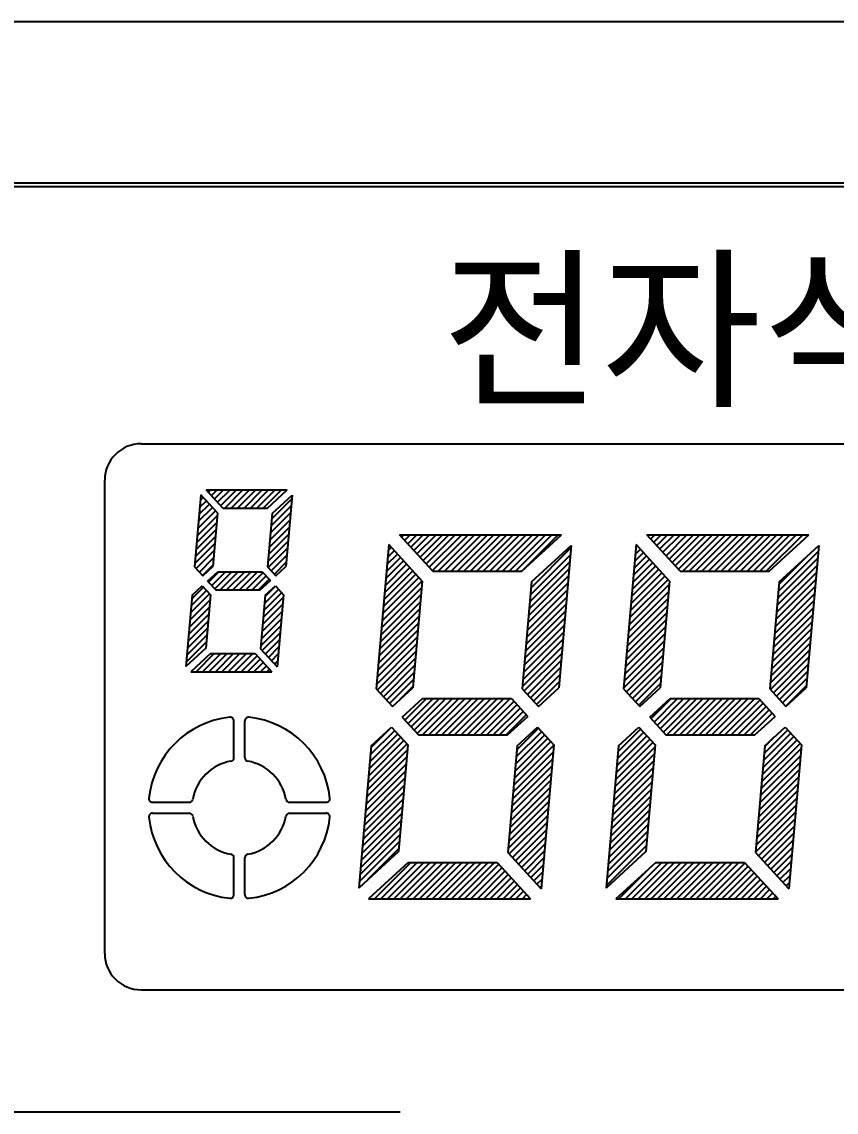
# Model space of a CAD drawing. Header units: millimetres. Extents: x 0 to 210250, y 0 to 148500.
# Drawn here: x 158769 to 160343, y 84409 to 86517 of the extents above; entities that cross this region are included whole.
import ezdxf

# ---------------------------------------------------------------- set-up
doc = ezdxf.new("R2010")
doc.units = ezdxf.units.MM
doc.header["$LTSCALE"] = 600
doc.layers.add('원격검침', color=3, linetype='CONTINUOUS')
doc.styles.add('울릉도M', font='')
doc.styles.get('울릉도M').set_extended_font_data('HY울릉도L')

msp = doc.modelspace()

# ---------------------------------------------------------------- linework, layer by layer
at = {"layer": '원격검침', "color": 2}
for p, q in [((164420.8, 86516.9), (156798.8, 86516.9)), ((163666.5, 86204.9), (157553.2, 86204.9)), ((163666.5, 86197.8), (157553.2, 86197.8)), ((158999.3, 85701.1), (162235.8, 85701.1)), ((158929, 84716), (158929, 85630.7)), ((159125.3, 85612.1), (159281.9, 85612.1)), ((159157.6, 85576.9), (159125.3, 85612.1)), ((159129.5, 85607.5), (159134, 85612.1)), ((159135.4, 85601), (159146.4, 85612.1)), ((159141.4, 85594.6), (159158.9, 85612.1)), ((159147.3, 85588.1), (159171.3, 85612.1)), ((159153.3, 85581.6), (159183.7, 85612.1)), ((159161, 85576.9), (159196.2, 85612.1)), ((159173.4, 85576.9), (159208.6, 85612.1)), ((159185.9, 85576.9), (159221.1, 85612.1)), ((159198.3, 85576.9), (159233.5, 85612.1)), ((159210.8, 85576.9), (159245.9, 85612.1)), ((159223.2, 85576.9), (159258.4, 85612.1)), ((159235.6, 85576.9), (159270.8, 85612.1)), ((159243.5, 85576.9), (159281.9, 85612.1)), ((159114.9, 85602.6), (159102.8, 85463.3)), ((159111.6, 85564.8), (159131.4, 85584.6)), ((159112.8, 85578.5), (159125.5, 85591.1)), ((159114, 85592.1), (159119.5, 85597.6)), ((159147.2, 85567.4), (159114.9, 85602.6)), ((159252.1, 85556.1), (159290.8, 85594.8)), ((159253, 85566.5), (159291.4, 85601.7)), ((159291.4, 85601.7), (159279.4, 85464.1)), ((159109.3, 85537.6), (159143.3, 85571.6)), ((159110.4, 85551.2), (159137.3, 85578.1)), ((159147.2, 85567.4), (159138.1, 85464.1)), ((159157.6, 85576.9), (159243.5, 85576.9)), ((159253, 85566.5), (159244, 85463.3)), ((159249.7, 85528.8), (159288.4, 85567.5)), ((159250.9, 85542.4), (159289.6, 85581.1)), ((159106.9, 85510.3), (159145.6, 85549)), ((159108.1, 85523.9), (159146.8, 85562.6)), ((159248.6, 85515.2), (159287.3, 85553.9)), ((159104.5, 85483), (159143.2, 85521.7)), ((159105.7, 85496.7), (159144.4, 85535.4)), ((159246.2, 85487.9), (159284.9, 85526.6)), ((159247.4, 85501.5), (159286.1, 85540.2)), ((159498.8, 85525.2), (159812, 85525.2)), ((159563.3, 85454.8), (159498.8, 85525.2)), ((159502.9, 85520.7), (159507.3, 85525.2)), ((159508.8, 85514.2), (159519.7, 85525.2)), ((159514.8, 85507.8), (159532.2, 85525.2)), ((159520.7, 85501.3), (159544.6, 85525.2)), ((159526.7, 85494.8), (159557.1, 85525.2)), ((159532.6, 85488.3), (159569.5, 85525.2)), ((159538.6, 85481.8), (159581.9, 85525.2)), ((159544.5, 85475.3), (159594.4, 85525.2)), ((159550.5, 85468.8), (159606.8, 85525.2)), ((159556.4, 85462.3), (159619.3, 85525.2)), ((159562.3, 85455.8), (159631.7, 85525.2)), ((159573.8, 85454.8), (159644.1, 85525.2)), ((159586.2, 85454.8), (159656.6, 85525.2)), ((159598.6, 85454.8), (159669, 85525.2)), ((159611.1, 85454.8), (159681.4, 85525.2)), ((159623.5, 85454.8), (159693.9, 85525.2)), ((159636, 85454.8), (159706.3, 85525.2)), ((159648.4, 85454.8), (159718.8, 85525.2)), ((159660.8, 85454.8), (159731.2, 85525.2)), ((159673.3, 85454.8), (159743.6, 85525.2)), ((159685.7, 85454.8), (159756.1, 85525.2)), ((159698.1, 85454.8), (159768.5, 85525.2)), ((159710.6, 85454.8), (159780.9, 85525.2)), ((159723, 85454.8), (159793.4, 85525.2)), ((159735.3, 85454.8), (159812, 85525.2)), ((159737.7, 85457.1), (159805.8, 85525.2)), ((159977.3, 85525.2), (160290.5, 85525.2)), ((160041.7, 85454.8), (159977.3, 85525.2)), ((159978.5, 85523.8), (159979.9, 85525.2)), ((159984.5, 85517.3), (159992.4, 85525.2)), ((159990.4, 85510.8), (160004.8, 85525.2)), ((159996.4, 85504.3), (160017.3, 85525.2)), ((160002.3, 85497.8), (160029.7, 85525.2)), ((160008.3, 85491.3), (160042.1, 85525.2)), ((160014.2, 85484.8), (160054.6, 85525.2)), ((160020.2, 85478.3), (160067, 85525.2)), ((160026.1, 85471.8), (160079.5, 85525.2)), ((160032.1, 85465.4), (160091.9, 85525.2)), ((160038, 85458.9), (160104.3, 85525.2)), ((160046.4, 85454.8), (160116.8, 85525.2)), ((160058.8, 85454.8), (160129.2, 85525.2)), ((160071.3, 85454.8), (160141.6, 85525.2)), ((160083.7, 85454.8), (160154.1, 85525.2)), ((160096.2, 85454.8), (160166.5, 85525.2)), ((160108.6, 85454.8), (160179, 85525.2)), ((160121, 85454.8), (160191.4, 85525.2)), ((160133.5, 85454.8), (160203.8, 85525.2)), ((160145.9, 85454.8), (160216.3, 85525.2)), ((160158.3, 85454.8), (160228.7, 85525.2)), ((160170.8, 85454.8), (160241.1, 85525.2)), ((160183.2, 85454.8), (160253.6, 85525.2)), ((160195.7, 85454.8), (160266, 85525.2)), ((160208.1, 85454.8), (160278.5, 85525.2)), ((160213.7, 85454.8), (160290.5, 85525.2)), ((159103.3, 85469.4), (159142, 85508.1)), ((159245, 85474.3), (159283.7, 85513)), ((159478.1, 85506.2), (159453.7, 85227.6)), ((159477.1, 85494.9), (159483, 85500.8)), ((159542.5, 85435.8), (159478.1, 85506.2)), ((159753.3, 85422.9), (159830.7, 85500.3)), ((159754.3, 85434.1), (159831.1, 85504.4)), ((159831.1, 85504.4), (159807, 85229.3)), ((159956.5, 85506.2), (159932.1, 85227.6)), ((159956.1, 85501.3), (159958.6, 85503.8)), ((160021, 85435.8), (159956.5, 85506.2)), ((160232.7, 85434.1), (160309.5, 85504.4)), ((160309.5, 85504.4), (160285.4, 85229.3)), ((159106, 85459.7), (159140.8, 85494.5)), ((159112, 85453.2), (159139.6, 85480.9)), ((159245.1, 85462), (159282.5, 85499.4)), ((159251.1, 85455.5), (159281.3, 85485.7)), ((159473.5, 85454.1), (159500.8, 85481.3)), ((159474.7, 85467.7), (159494.9, 85487.8)), ((159475.9, 85481.3), (159488.9, 85494.3)), ((159752.1, 85409.3), (159829.5, 85486.7)), ((159952.5, 85460.4), (159976.5, 85484.4)), ((159953.7, 85474), (159970.5, 85490.9)), ((159954.9, 85487.7), (159964.6, 85497.4)), ((160229.9, 85402), (160307.3, 85479.4)), ((160231.1, 85415.6), (160308.5, 85493)), ((160232.3, 85429.3), (160285.2, 85482.1)), ((159102.8, 85463.3), (159118.5, 85446.1)), ((159117.9, 85446.7), (159138.4, 85467.2)), ((159118.5, 85446.1), (159138.1, 85464.1)), ((159244, 85463.3), (159259.7, 85446.1)), ((159257, 85449), (159280.1, 85472.1)), ((159259.7, 85446.1), (159279.4, 85464.1)), ((159469.9, 85413.2), (159518.6, 85461.9)), ((159471.1, 85426.8), (159512.7, 85468.4)), ((159472.3, 85440.4), (159506.7, 85474.9)), ((159749.7, 85382), (159827.1, 85459.4)), ((159750.9, 85395.6), (159828.3, 85473)), ((159947.7, 85405.9), (160000.3, 85458.4)), ((159948.9, 85419.5), (159994.3, 85464.9)), ((159950.1, 85433.2), (159988.4, 85471.4)), ((159951.3, 85446.8), (159982.4, 85477.9)), ((160228.7, 85388.4), (160306.1, 85465.8)), ((159128, 85435.7), (159147.7, 85453.8)), ((159129.8, 85433.7), (159149.8, 85453.8)), ((159135.8, 85427.2), (159162.3, 85453.8)), ((159141.7, 85420.8), (159174.7, 85453.8)), ((159147.7, 85453.8), (159233.6, 85453.8)), ((159152, 85418.6), (159187.1, 85453.8)), ((159164.4, 85418.6), (159199.6, 85453.8)), ((159176.8, 85418.6), (159212, 85453.8)), ((159189.3, 85418.6), (159224.4, 85453.8)), ((159201.7, 85418.6), (159235.2, 85452.1)), ((159214.1, 85418.6), (159241.1, 85445.6)), ((159226.6, 85418.6), (159247.1, 85439.1)), ((159229.7, 85418.6), (159249.4, 85436.6)), ((159233.6, 85453.8), (159249.4, 85436.6)), ((159466.3, 85372.3), (159536.5, 85442.4)), ((159467.5, 85385.9), (159530.5, 85448.9)), ((159468.7, 85399.5), (159524.6, 85455.4)), ((159563.3, 85454.8), (159735.3, 85454.8)), ((159748.5, 85368.4), (159825.9, 85445.8)), ((159944.2, 85365), (160018.1, 85438.9)), ((159945.3, 85378.6), (160012.2, 85445.4)), ((159946.5, 85392.3), (160006.2, 85451.9)), ((160041.7, 85454.8), (160213.7, 85454.8)), ((160226.3, 85361.1), (160303.7, 85438.5)), ((160227.5, 85374.7), (160304.9, 85452.1)), ((159096.1, 85387.6), (159125.8, 85417.3)), ((159097.3, 85401.3), (159119.8, 85423.8)), ((159097.9, 85408.2), (159117.6, 85426.2)), ((159117.6, 85426.2), (159133.3, 85409.1)), ((159128, 85435.7), (159143.7, 85418.6)), ((159143.7, 85418.6), (159229.7, 85418.6)), ((159237.8, 85392.5), (159264.9, 85419.6)), ((159239, 85406.1), (159259, 85426.1)), ((159239.2, 85408.2), (159258.9, 85426.2)), ((159258.9, 85426.2), (159274.6, 85409.1)), ((159464, 85345), (159541.4, 85422.4)), ((159465.2, 85358.6), (159542.4, 85435.9)), ((159542.5, 85435.8), (159524.5, 85229.3)), ((159754.3, 85434.1), (159736.2, 85227.6)), ((159746.1, 85341.1), (159823.5, 85418.5)), ((159747.3, 85354.7), (159824.7, 85432.1)), ((159941.8, 85337.7), (160019.2, 85415.1)), ((159943, 85351.4), (160020.4, 85428.8)), ((160021, 85435.8), (160002.9, 85229.3)), ((160232.7, 85434.1), (160214.6, 85227.6)), ((160225.1, 85347.5), (160302.5, 85424.9)), ((159097.9, 85408.2), (159085.9, 85270.6)), ((159093.8, 85360.4), (159132.5, 85399.1)), ((159094.9, 85374), (159131.7, 85410.8)), ((159133.3, 85409.1), (159124.3, 85305.8)), ((159239.2, 85408.2), (159230.2, 85304.9)), ((159235.4, 85365.2), (159274.1, 85403.9)), ((159236.6, 85378.9), (159270.9, 85413.1)), ((159274.6, 85409.1), (159262.4, 85269.8)), ((159461.6, 85317.8), (159539, 85395.2)), ((159462.8, 85331.4), (159540.2, 85408.8)), ((159744.9, 85327.5), (159822.3, 85404.9)), ((159940.6, 85324.1), (160018, 85401.5)), ((160222.7, 85320.2), (160300.1, 85397.6)), ((160223.9, 85333.8), (160301.3, 85411.2)), ((159092.6, 85346.7), (159131.3, 85385.4)), ((159233.1, 85338), (159271.8, 85376.7)), ((159234.2, 85351.6), (159272.9, 85390.3)), ((159460.4, 85304.1), (159537.8, 85381.5)), ((159742.6, 85300.2), (159820, 85377.6)), ((159743.7, 85313.9), (159821.1, 85391.2)), ((159938.2, 85296.8), (160015.6, 85374.2)), ((159939.4, 85310.5), (160016.8, 85387.9)), ((160221.6, 85306.6), (160299, 85384)), ((159090.2, 85319.5), (159128.9, 85358.2)), ((159091.4, 85333.1), (159130.1, 85371.8)), ((159231.9, 85324.3), (159270.6, 85363)), ((159458, 85276.9), (159535.4, 85354.3)), ((159459.2, 85290.5), (159536.6, 85367.9)), ((159741.4, 85286.6), (159818.8, 85364)), ((159937, 85283.2), (160014.4, 85360.6)), ((160219.2, 85279.3), (160296.6, 85356.7)), ((160220.4, 85292.9), (160297.8, 85370.3)), ((159087.8, 85292.2), (159126.5, 85330.9)), ((159089, 85305.9), (159127.7, 85344.6)), ((159230.7, 85310.7), (159269.4, 85349.4)), ((159233.6, 85301.2), (159268.2, 85335.8)), ((159456.8, 85263.2), (159534.2, 85340.6)), ((159739, 85259.3), (159816.4, 85336.7)), ((159740.2, 85273), (159817.6, 85350.4)), ((159934.6, 85256), (160012, 85333.4)), ((159935.8, 85269.6), (160013.2, 85347)), ((160218, 85265.7), (160295.4, 85343.1)), ((159086.6, 85278.6), (159125.3, 85317.3)), ((159239.5, 85294.7), (159267, 85322.2)), ((159454.4, 85236), (159531.8, 85313.4)), ((159455.6, 85249.6), (159533, 85327)), ((159737.8, 85245.7), (159815.2, 85323.1)), ((159933.4, 85242.3), (160010.8, 85319.7)), ((160215.6, 85238.4), (160293, 85315.8)), ((160216.8, 85252.1), (160294.2, 85329.5)), ((159124.3, 85305.8), (159085.9, 85270.6)), ((159133.8, 85295.4), (159095.4, 85260.3)), ((159105.6, 85260.3), (159140.8, 85295.4)), ((159118, 85260.3), (159153.2, 85295.4)), ((159130.5, 85260.3), (159165.6, 85295.4)), ((159133.8, 85295.4), (159219.8, 85295.4)), ((159142.9, 85260.3), (159178.1, 85295.4)), ((159155.3, 85260.3), (159190.5, 85295.4)), ((159167.8, 85260.3), (159203, 85295.4)), ((159180.2, 85260.3), (159215.4, 85295.4)), ((159192.6, 85260.3), (159223.6, 85291.2)), ((159219.8, 85295.4), (159252, 85260.3)), ((159230.2, 85304.9), (159262.4, 85269.8)), ((159245.5, 85288.2), (159265.8, 85308.5)), ((159251.4, 85281.7), (159264.6, 85294.9)), ((159456, 85225.1), (159530.6, 85299.7)), ((159736.6, 85232.1), (159814, 85309.5)), ((159740.2, 85223.2), (159812.8, 85295.8)), ((159932.2, 85228.7), (160009.6, 85306.1)), ((159937.6, 85221.6), (160008.4, 85292.5)), ((160215.9, 85226.3), (160291.8, 85302.2)), ((159205.1, 85260.3), (159229.6, 85284.8)), ((159217.5, 85260.3), (159235.5, 85278.3)), ((159230, 85260.3), (159241.5, 85271.8)), ((159257.4, 85275.2), (159263.4, 85281.3)), ((159461.9, 85218.6), (159529.4, 85286.1)), ((159467.9, 85212.1), (159528.2, 85272.5)), ((159746.1, 85216.7), (159811.6, 85282.2)), ((159752.1, 85210.2), (159810.4, 85268.6)), ((159943.5, 85215.1), (160007.2, 85278.8)), ((160221.8, 85219.8), (160290.6, 85288.6)), ((160227.7, 85213.3), (160289.4, 85274.9)), ((159095.4, 85260.3), (159252, 85260.3)), ((159242.4, 85260.3), (159247.4, 85265.3)), ((159473.8, 85205.6), (159527.1, 85258.8)), ((159758, 85203.8), (159809.2, 85254.9)), ((159949.5, 85208.6), (160006.1, 85265.2)), ((159955.4, 85202.1), (160004.9, 85251.6)), ((160233.7, 85206.8), (160288.2, 85261.3)), ((160239.6, 85200.3), (160287, 85247.7)), ((159453.7, 85227.6), (159485.1, 85193.3)), ((159479.8, 85199.1), (159525.9, 85245.2)), ((159485.1, 85193.3), (159524.5, 85229.3)), ((159499.6, 85206.5), (159524.7, 85231.6)), ((159736.2, 85227.6), (159767.6, 85193.3)), ((159764, 85197.3), (159808, 85241.3)), ((159767.6, 85193.3), (159807, 85229.3)), ((159932.1, 85227.6), (159963.6, 85193.3)), ((159961.4, 85195.7), (160003.7, 85237.9)), ((159963.6, 85193.3), (160002.9, 85229.3)), ((160214.6, 85227.6), (160246.1, 85193.3)), ((160245.6, 85193.8), (160285.8, 85234)), ((160246.1, 85193.3), (160285.4, 85229.3)), ((159504.1, 85172.5), (159543.5, 85208.6)), ((159509.5, 85166.7), (159551.4, 85208.6)), ((159515.4, 85160.2), (159563.8, 85208.6)), ((159521.4, 85153.7), (159576.3, 85208.6)), ((159527.3, 85147.2), (159588.7, 85208.6)), ((159533.3, 85140.7), (159601.1, 85208.6)), ((159543.2, 85138.2), (159613.6, 85208.6)), ((159543.5, 85208.6), (159715.5, 85208.6)), ((159555.7, 85138.2), (159626, 85208.6)), ((159568.1, 85138.2), (159638.5, 85208.6)), ((159580.5, 85138.2), (159650.9, 85208.6)), ((159593, 85138.2), (159663.3, 85208.6)), ((159605.4, 85138.2), (159675.8, 85208.6)), ((159617.8, 85138.2), (159688.2, 85208.6)), ((159630.3, 85138.2), (159700.6, 85208.6)), ((159642.7, 85138.2), (159713.1, 85208.6)), ((159715.5, 85208.6), (159746.9, 85174.2)), ((159982.6, 85172.5), (160021.9, 85208.6)), ((159985.2, 85169.7), (160024, 85208.6)), ((159991.1, 85163.2), (160036.5, 85208.6)), ((159997.1, 85156.7), (160048.9, 85208.6)), ((160003, 85150.2), (160061.3, 85208.6)), ((160009, 85143.7), (160073.8, 85208.6)), ((160015.9, 85138.2), (160086.2, 85208.6)), ((160021.9, 85208.6), (160193.9, 85208.6)), ((160028.3, 85138.2), (160098.7, 85208.6)), ((160040.7, 85138.2), (160111.1, 85208.6)), ((160053.2, 85138.2), (160123.5, 85208.6)), ((160065.6, 85138.2), (160136, 85208.6)), ((160078, 85138.2), (160148.4, 85208.6)), ((160090.5, 85138.2), (160160.8, 85208.6)), ((160102.9, 85138.2), (160173.3, 85208.6)), ((160115.4, 85138.2), (160185.7, 85208.6)), ((160127.8, 85138.2), (160195.9, 85206.3)), ((160193.9, 85208.6), (160225.3, 85174.2)), ((159655.2, 85138.2), (159720.3, 85203.3)), ((159667.6, 85138.2), (159726.2, 85196.8)), ((159680, 85138.2), (159732.2, 85190.3)), ((159692.5, 85138.2), (159738.1, 85183.8)), ((160140.2, 85138.2), (160201.9, 85199.8)), ((160152.7, 85138.2), (160207.8, 85193.3)), ((160165.1, 85138.2), (160213.8, 85186.9)), ((159178.7, 85094.4), (159178.7, 85165.4)), ((159199.8, 85094.4), (159199.8, 85165.4)), ((159504.1, 85172.5), (159535.6, 85138.2)), ((159704.9, 85138.2), (159744.1, 85177.3)), ((159707.6, 85138.2), (159746.9, 85174.2)), ((159982.6, 85172.5), (160014, 85138.2)), ((160177.6, 85138.2), (160219.7, 85180.4)), ((160186, 85138.2), (160225.3, 85174.2)), ((159442.5, 85099.7), (159489.6, 85146.7)), ((159443.7, 85113.3), (159483.6, 85153.2)), ((159444.1, 85117.4), (159483.4, 85153.5)), ((159483.4, 85153.5), (159514.8, 85119.2)), ((159724.7, 85095.8), (159773.8, 85144.9)), ((159725.9, 85109.4), (159767.8, 85151.4)), ((159726.6, 85117.4), (159765.9, 85153.5)), ((159765.9, 85153.5), (159797.3, 85119.2)), ((159920.3, 85092.4), (159971.2, 85143.3)), ((159921.5, 85106), (159965.2, 85149.8)), ((159922.5, 85117.4), (159961.8, 85153.5)), ((159961.8, 85153.5), (159993.3, 85119.2)), ((160202.5, 85088.5), (160255.4, 85141.4)), ((160203.7, 85102.1), (160249.5, 85147.9)), ((160205, 85117.4), (160244.3, 85153.5)), ((160244.3, 85153.5), (160275.8, 85119.2)), ((159437.7, 85045.1), (159513.4, 85120.8)), ((159438.9, 85058.8), (159507.4, 85127.3)), ((159440.1, 85072.4), (159501.5, 85133.8)), ((159441.3, 85086), (159495.5, 85140.3)), ((159535.6, 85138.2), (159707.6, 85138.2)), ((159721.1, 85054.9), (159791.6, 85125.4)), ((159722.3, 85068.5), (159785.7, 85131.9)), ((159723.5, 85082.1), (159779.7, 85138.4)), ((159916.7, 85051.5), (159989, 85123.8)), ((159917.9, 85065.1), (159983.1, 85130.3)), ((159919.1, 85078.8), (159977.1, 85136.8)), ((160014, 85138.2), (160186, 85138.2)), ((160198.9, 85047.6), (160273.3, 85122)), ((160200.1, 85061.2), (160267.3, 85128.4)), ((160201.3, 85074.9), (160261.4, 85134.9)), ((160204.9, 85115.8), (160223.5, 85134.4)), ((159444.1, 85117.4), (159420, 84842.3)), ((159436.5, 85031.5), (159513.9, 85108.9)), ((159514.8, 85119.2), (159496.8, 84912.7)), ((159726.6, 85117.4), (159708.5, 84911)), ((159718.7, 85027.6), (159796.1, 85105)), ((159719.9, 85041.2), (159797.3, 85118.6)), ((159797.3, 85119.2), (159773, 84840.6)), ((159922.5, 85117.4), (159898.4, 84842.3)), ((159914.3, 85024.2), (159991.7, 85101.6)), ((159915.5, 85037.9), (159992.9, 85115.3)), ((159993.3, 85119.2), (159975.2, 84912.7)), ((160205, 85117.4), (160186.9, 84911)), ((160197.7, 85034), (160275.1, 85111.4)), ((160275.8, 85119.2), (160251.4, 84840.6)), ((159434.2, 85004.3), (159511.6, 85081.7)), ((159435.3, 85017.9), (159512.7, 85095.3)), ((159717.5, 85014), (159794.9, 85091.4)), ((159913.2, 85010.6), (159990.6, 85088)), ((160195.3, 85006.7), (160272.7, 85084.1)), ((160196.5, 85020.3), (160273.9, 85097.7)), ((159433, 84990.6), (159510.4, 85068)), ((159715.1, 84986.7), (159792.5, 85064.1)), ((159716.3, 85000.4), (159793.7, 85077.8)), ((159910.8, 84983.4), (159988.2, 85060.8)), ((159912, 84997), (159989.4, 85074.4)), ((160192.9, 84979.5), (160270.3, 85056.9)), ((160194.1, 84993.1), (160271.5, 85070.5)), ((159430.6, 84963.4), (159508, 85040.8)), ((159431.8, 84977), (159509.2, 85054.4)), ((159712.7, 84959.5), (159790.1, 85036.9)), ((159713.9, 84973.1), (159791.3, 85050.5)), ((159909.6, 84969.7), (159987, 85047.1)), ((160191.7, 84965.8), (160269.1, 85043.2)), ((159429.4, 84949.7), (159506.8, 85027.1)), ((159711.6, 84945.8), (159789, 85023.2)), ((159907.2, 84942.5), (159984.6, 85019.9)), ((159908.4, 84956.1), (159985.8, 85033.5)), ((160189.4, 84938.6), (160266.8, 85016)), ((160190.6, 84952.2), (160268, 85029.6)), ((159021.3, 85008), (159092.4, 85008)), ((159286.2, 85008), (159357.2, 85008)), ((159427, 84922.5), (159504.4, 84999.9)), ((159428.2, 84936.1), (159505.6, 85013.5)), ((159709.2, 84918.6), (159786.6, 84996)), ((159710.4, 84932.2), (159787.8, 85009.6)), ((159906, 84928.8), (159983.4, 85006.2)), ((160188.2, 84924.9), (160265.6, 85002.3)), ((159021.3, 84986.9), (159092.4, 84986.9)), ((159286.2, 84986.9), (159357.2, 84986.9)), ((159424.6, 84895.2), (159502, 84972.6)), ((159425.8, 84908.8), (159503.2, 84986.2)), ((159711.1, 84908.1), (159785.4, 84982.3)), ((159903.6, 84901.6), (159981, 84979)), ((159904.8, 84915.2), (159982.2, 84992.6)), ((160187, 84911.3), (160264.4, 84988.7)), ((160192.7, 84904.6), (160263.2, 84975.1)), ((159423.4, 84881.6), (159500.8, 84959)), ((159717.1, 84901.6), (159784.2, 84968.7)), ((159723, 84895.1), (159783, 84955.1)), ((159901.2, 84874.3), (159978.6, 84951.7)), ((159902.4, 84887.9), (159979.8, 84965.3)), ((160198.7, 84898.1), (160262, 84961.4)), ((159421, 84854.3), (159498.4, 84931.7)), ((159422.2, 84867.9), (159499.6, 84945.3)), ((159729, 84888.6), (159781.8, 84941.4)), ((159900, 84860.7), (159977.4, 84938.1)), ((160204.6, 84891.6), (160260.8, 84947.8)), ((160210.6, 84885.2), (160259.6, 84934.2)), ((159496.8, 84912.7), (159420, 84842.3)), ((159437.9, 84858.8), (159497.2, 84918.1)), ((159708.5, 84911), (159773, 84840.6)), ((159734.9, 84882.1), (159780.6, 84927.8)), ((159740.9, 84875.6), (159779.4, 84914.2)), ((159975.2, 84912.7), (159898.4, 84842.3)), ((159898.8, 84847), (159976.2, 84924.4)), ((160186.9, 84911), (160251.4, 84840.6)), ((160216.5, 84878.7), (160258.4, 84920.5)), ((159178.7, 84829.5), (159178.7, 84900.6)), ((159199.8, 84829.5), (159199.8, 84900.6)), ((159515.8, 84891.9), (159439, 84821.6)), ((159450.5, 84821.6), (159520.8, 84891.9)), ((159462.9, 84821.6), (159533.3, 84891.9)), ((159475.4, 84821.6), (159545.7, 84891.9)), ((159487.8, 84821.6), (159558.2, 84891.9)), ((159500.2, 84821.6), (159570.6, 84891.9)), ((159512.7, 84821.6), (159583, 84891.9)), ((159515.8, 84891.9), (159687.8, 84891.9)), ((159525.1, 84821.6), (159595.5, 84891.9)), ((159537.6, 84821.6), (159607.9, 84891.9)), ((159550, 84821.6), (159620.3, 84891.9)), ((159562.4, 84821.6), (159632.8, 84891.9)), ((159574.9, 84821.6), (159645.2, 84891.9)), ((159587.3, 84821.6), (159657.7, 84891.9)), ((159599.7, 84821.6), (159670.1, 84891.9)), ((159612.2, 84821.6), (159682.5, 84891.9)), ((159624.6, 84821.6), (159691.2, 84888.2)), ((159687.8, 84891.9), (159752.2, 84821.6)), ((159746.8, 84869.1), (159778.2, 84900.6)), ((159994.2, 84891.9), (159917.4, 84821.6)), ((159935.6, 84821.6), (160005.9, 84891.9)), ((159948, 84821.6), (160018.4, 84891.9)), ((159960.4, 84821.6), (160030.8, 84891.9)), ((159972.9, 84821.6), (160043.2, 84891.9)), ((159985.3, 84821.6), (160055.7, 84891.9)), ((159994.2, 84891.9), (160166.2, 84891.9)), ((159997.8, 84821.6), (160068.1, 84891.9)), ((160010.2, 84821.6), (160080.6, 84891.9)), ((160022.6, 84821.6), (160093, 84891.9)), ((160035.1, 84821.6), (160105.4, 84891.9)), ((160047.5, 84821.6), (160117.9, 84891.9)), ((160059.9, 84821.6), (160130.3, 84891.9)), ((160072.4, 84821.6), (160142.7, 84891.9)), ((160084.8, 84821.6), (160155.2, 84891.9)), ((160097.3, 84821.6), (160166.9, 84891.2)), ((160166.2, 84891.9), (160230.7, 84821.6)), ((160222.5, 84872.2), (160257.2, 84906.9)), ((160228.4, 84865.7), (160256, 84893.3)), ((159637.1, 84821.6), (159697.2, 84881.7)), ((159649.5, 84821.6), (159703.1, 84875.2)), ((159661.9, 84821.6), (159709, 84868.7)), ((159752.8, 84862.7), (159777, 84886.9)), ((159758.7, 84856.2), (159775.8, 84873.3)), ((159923.1, 84821.6), (159985.4, 84883.8)), ((160109.7, 84821.6), (160172.8, 84884.7)), ((160122.1, 84821.6), (160178.8, 84878.2)), ((160134.6, 84821.6), (160184.7, 84871.7)), ((160234.4, 84859.2), (160254.8, 84879.7)), ((159674.4, 84821.6), (159715, 84862.2)), ((159686.8, 84821.6), (159720.9, 84855.7)), ((159699.2, 84821.6), (159726.9, 84849.2)), ((159764.7, 84849.7), (159774.6, 84859.7)), ((159770.6, 84843.2), (159773.4, 84846)), ((160147, 84821.6), (160190.7, 84865.2)), ((160159.4, 84821.6), (160196.6, 84858.7)), ((160171.9, 84821.6), (160202.6, 84852.3)), ((160240.3, 84852.7), (160253.6, 84866)), ((160246.3, 84846.2), (160252.4, 84852.4)), ((159711.7, 84821.6), (159732.8, 84842.7)), ((159724.1, 84821.6), (159738.8, 84836.2)), ((159736.6, 84821.6), (159744.7, 84829.8)), ((160184.3, 84821.6), (160208.5, 84845.8)), ((160196.8, 84821.6), (160214.5, 84839.3)), ((160209.2, 84821.6), (160220.4, 84832.8)), ((160221.6, 84821.6), (160226.3, 84826.3)), ((159439, 84821.6), (159752.2, 84821.6)), ((159749, 84821.6), (159750.7, 84823.3)), ((159917.4, 84821.6), (160230.7, 84821.6)), ((158999.3, 84645.7), (162235.8, 84645.7)), ((159500.5, 84408.9), (157592.1, 84408.9))]:
    msp.add_line(p, q, dxfattribs=at)
for centre, radius, start, end in [((158999.3, 85630.7), 70.4, 90, 180), ((159189.3, 84997.5), 175.9, 95.9792, 174.0208), ((159171.7, 85165.4), 7.04, 0, 95.9792), ((159206.9, 85165.4), 7.04, 84.0208, 180), ((159189.3, 84997.5), 175.9, 5.9792, 84.0208), ((159189.3, 84997.5), 91.5, 100.2866, 169.7134), ((159171.7, 85094.4), 7.04, 280.2866, 0), ((159206.9, 85094.4), 7.04, 180, 259.7134), ((159189.3, 84997.5), 91.5, 10.2866, 79.7134), ((159021.3, 85015.1), 7.04, 174.0208, 270), ((159357.2, 85015.1), 7.04, 270, 5.9792), ((159092.4, 85015.1), 7.04, 270, 349.7134), ((159286.2, 85015.1), 7.04, 190.2866, 270), ((159021.3, 84979.9), 7.04, 90, 185.9792), ((159189.3, 84997.5), 175.9, 185.9792, 264.0208), ((159092.4, 84979.9), 7.04, 10.2866, 90), ((159189.3, 84997.5), 91.5, 190.2866, 259.7134), ((159189.3, 84997.5), 91.5, 280.2866, 349.7134), ((159189.3, 84997.5), 175.9, 275.9792, 354.0208), ((159286.2, 84979.9), 7.04, 90, 169.7134), ((159357.2, 84979.9), 7.04, 354.0208, 90), ((159171.7, 84900.6), 7.04, 0, 79.7134), ((159206.9, 84900.6), 7.04, 100.2866, 180), ((159171.7, 84829.5), 7.04, 264.0208, 0), ((159206.9, 84829.5), 7.04, 180, 275.9792), ((158999.3, 84716), 70.4, 180, 270)]:
    msp.add_arc(centre, radius, start, end, dxfattribs=at)

# ---------------------------------------------------------------- texts
at = {"layer": '원격검침', "color": 2, "style": '울릉도M'}
msp.add_text('전자식전력량계', height=246.26, dxfattribs=at).set_placement((159580.3, 85798.5))

doc.saveas('drawing.dxf')
